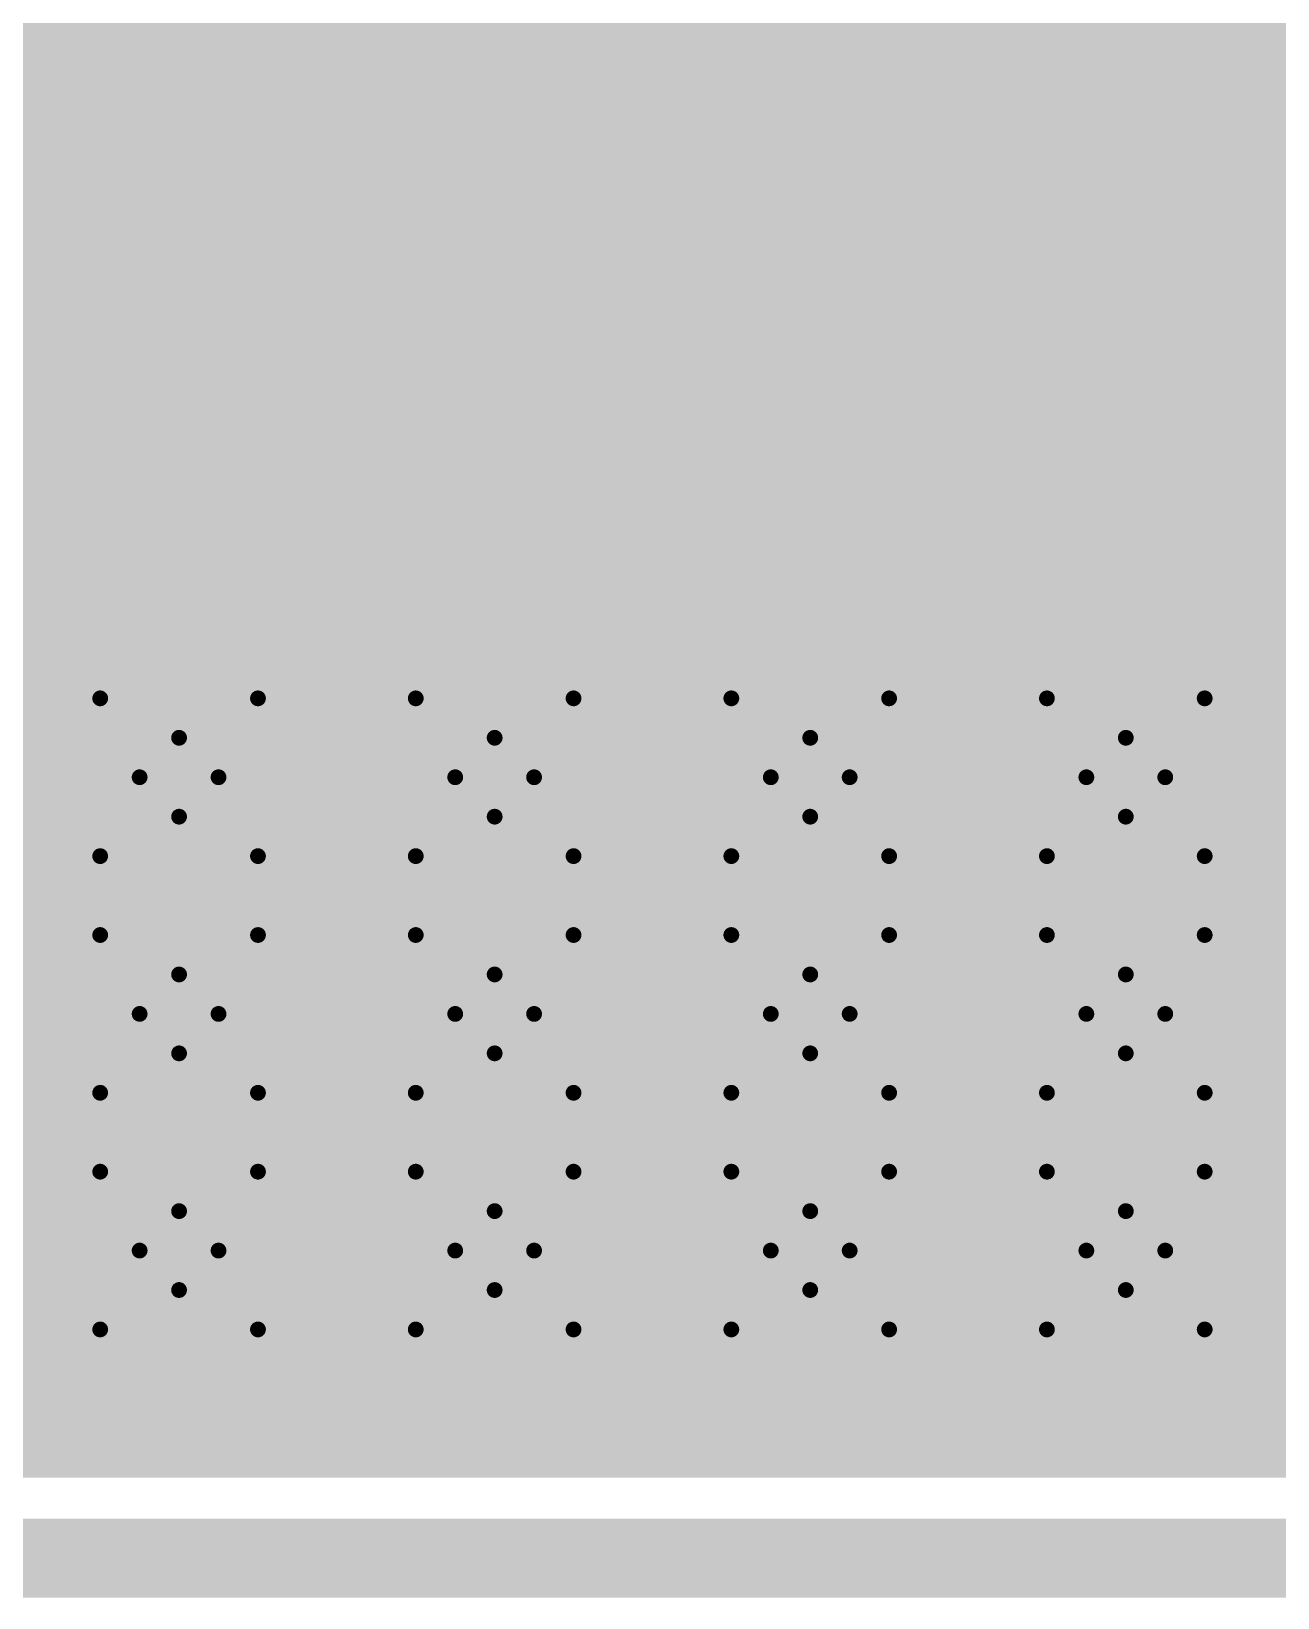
# Model space of a CAD drawing. Header units: inches. Extents: x -11 to 1110, y -7 to 455.
# Drawn here: x 583.6 to 587.61, y -0.13 to 4.92 of the extents above; entities that cross this region are included whole.
import ezdxf

# ---------------------------------------------------------------- set-up
doc = ezdxf.new("R2010")
doc.units = ezdxf.units.IN
for name, color, linetype in [('Board_outline', 216, 'Continuous'), ('Bottom Layer', 5, 'Continuous'), ('Bottom Solder', 6, 'Continuous'), ('Drill Drawing', 1, 'Continuous'), ('Top Layer', 1, 'Continuous'), ('Top Solder', 216, 'Continuous'), ('Via Holes', 16, 'Continuous')]:
    doc.layers.add(name, color=color, linetype=linetype)

msp = doc.modelspace()

# ---------------------------------------------------------------- hatches: boundary and pattern name
at = {"layer": 'Bottom Layer'}
msp.add_hatch(color=5, dxfattribs=at).paths.add_polyline_path([(638.3242, 15.2654), (638.3242, 10.0838), (638.3242, 7.398), (636.2219, 7.398), (636.2219, 8.8331), (633.2504, 8.8331), (633.2504, 9.811), (633.2504, 10.0838), (590.4484, 10.0838), (590.4484, 0.259), (560.1716, 0.259), (560.1716, 5.842), (576.8086, 5.842), (576.8086, 10.4714), (575.6402, 10.4714), (575.6402, 12.0856), (574.0001, 12.0856), (573.731, 12.3547), (573.731, 12.7805), (573.7359, 12.7805), (573.7359, 13.621), (573.9564, 13.621), (573.9564, 12.7805), (574.536, 12.7805), (574.536, 13.621), (586.6384, 13.621), (586.6384, 15.2654)])
h = msp.add_hatch(color=5, dxfattribs=at)
edge = h.paths.add_edge_path()
edge.add_arc((584.073, 2.5146), 0.3, 0, 360)
h = msp.add_hatch(color=5, dxfattribs=at)
edge = h.paths.add_edge_path()
edge.add_arc((585.089, 2.5146), 0.3, 0, 360)
h = msp.add_hatch(color=5, dxfattribs=at)
edge = h.paths.add_edge_path()
edge.add_arc((586.105, 2.5146), 0.3, 0, 360)
h = msp.add_hatch(color=5, dxfattribs=at)
edge = h.paths.add_edge_path()
edge.add_arc((587.121, 2.5146), 0.3, 0, 360)
h = msp.add_hatch(color=5, dxfattribs=at)
edge = h.paths.add_edge_path()
edge.add_arc((584.073, 1.7526), 0.3, 0, 360)
h = msp.add_hatch(color=5, dxfattribs=at)
edge = h.paths.add_edge_path()
edge.add_arc((585.089, 1.7526), 0.3, 0, 360)
h = msp.add_hatch(color=5, dxfattribs=at)
edge = h.paths.add_edge_path()
edge.add_arc((586.105, 1.7526), 0.3, 0, 360)
h = msp.add_hatch(color=5, dxfattribs=at)
edge = h.paths.add_edge_path()
edge.add_arc((587.121, 1.7526), 0.3, 0, 360)
h = msp.add_hatch(color=5, dxfattribs=at)
edge = h.paths.add_edge_path()
edge.add_arc((584.073, 0.9906), 0.3, 0, 360)
h = msp.add_hatch(color=5, dxfattribs=at)
edge = h.paths.add_edge_path()
edge.add_arc((585.089, 0.9906), 0.3, 0, 360)
h = msp.add_hatch(color=5, dxfattribs=at)
edge = h.paths.add_edge_path()
edge.add_arc((586.105, 0.9906), 0.3, 0, 360)
h = msp.add_hatch(color=5, dxfattribs=at)
edge = h.paths.add_edge_path()
edge.add_arc((587.121, 0.9906), 0.3, 0, 360)
at = {"layer": 'Bottom Solder'}
h = msp.add_hatch(color=6, dxfattribs=at)
edge = h.paths.add_edge_path()
edge.add_arc((584.073, 2.5146), 0.4016, 0, 360)
h = msp.add_hatch(color=6, dxfattribs=at)
edge = h.paths.add_edge_path()
edge.add_arc((585.089, 2.5146), 0.4016, 0, 360)
h = msp.add_hatch(color=6, dxfattribs=at)
edge = h.paths.add_edge_path()
edge.add_arc((586.105, 2.5146), 0.4016, 0, 360)
h = msp.add_hatch(color=6, dxfattribs=at)
edge = h.paths.add_edge_path()
edge.add_arc((587.121, 2.5146), 0.4016, 0, 360)
h = msp.add_hatch(color=6, dxfattribs=at)
edge = h.paths.add_edge_path()
edge.add_arc((584.073, 1.7526), 0.4016, 0, 360)
h = msp.add_hatch(color=6, dxfattribs=at)
edge = h.paths.add_edge_path()
edge.add_arc((585.089, 1.7526), 0.4016, 0, 360)
h = msp.add_hatch(color=6, dxfattribs=at)
edge = h.paths.add_edge_path()
edge.add_arc((586.105, 1.7526), 0.4016, 0, 360)
h = msp.add_hatch(color=6, dxfattribs=at)
edge = h.paths.add_edge_path()
edge.add_arc((587.121, 1.7526), 0.4016, 0, 360)
h = msp.add_hatch(color=6, dxfattribs=at)
edge = h.paths.add_edge_path()
edge.add_arc((584.073, 0.9906), 0.4016, 0, 360)
h = msp.add_hatch(color=6, dxfattribs=at)
edge = h.paths.add_edge_path()
edge.add_arc((585.089, 0.9906), 0.4016, 0, 360)
h = msp.add_hatch(color=6, dxfattribs=at)
edge = h.paths.add_edge_path()
edge.add_arc((586.105, 0.9906), 0.4016, 0, 360)
h = msp.add_hatch(color=6, dxfattribs=at)
edge = h.paths.add_edge_path()
edge.add_arc((587.121, 0.9906), 0.4016, 0, 360)
at = {"layer": 'Top Layer'}
msp.add_hatch(color=1, dxfattribs=at).paths.add_polyline_path([(597.792, 8.8204), (597.792, 0.259), (575.6402, 0.259), (575.6402, 10.4714), (575.6402, 12.0856), (575.6402, 13.621), (597.792, 13.621)])
h = msp.add_hatch(color=1, dxfattribs=at)
edge = h.paths.add_edge_path()
edge.add_arc((584.073, 2.5146), 0.3, 0, 360)
h = msp.add_hatch(color=1, dxfattribs=at)
edge = h.paths.add_edge_path()
edge.add_arc((585.089, 2.5146), 0.3, 0, 360)
h = msp.add_hatch(color=1, dxfattribs=at)
edge = h.paths.add_edge_path()
edge.add_arc((586.105, 2.5146), 0.3, 0, 360)
h = msp.add_hatch(color=1, dxfattribs=at)
edge = h.paths.add_edge_path()
edge.add_arc((587.121, 2.5146), 0.3, 0, 360)
h = msp.add_hatch(color=1, dxfattribs=at)
edge = h.paths.add_edge_path()
edge.add_arc((584.073, 1.7526), 0.3, 0, 360)
h = msp.add_hatch(color=1, dxfattribs=at)
edge = h.paths.add_edge_path()
edge.add_arc((585.089, 1.7526), 0.3, 0, 360)
h = msp.add_hatch(color=1, dxfattribs=at)
edge = h.paths.add_edge_path()
edge.add_arc((586.105, 1.7526), 0.3, 0, 360)
h = msp.add_hatch(color=1, dxfattribs=at)
edge = h.paths.add_edge_path()
edge.add_arc((587.121, 1.7526), 0.3, 0, 360)
h = msp.add_hatch(color=1, dxfattribs=at)
edge = h.paths.add_edge_path()
edge.add_arc((584.073, 0.9906), 0.3, 0, 360)
h = msp.add_hatch(color=1, dxfattribs=at)
edge = h.paths.add_edge_path()
edge.add_arc((585.089, 0.9906), 0.3, 0, 360)
h = msp.add_hatch(color=1, dxfattribs=at)
edge = h.paths.add_edge_path()
edge.add_arc((586.105, 0.9906), 0.3, 0, 360)
h = msp.add_hatch(color=1, dxfattribs=at)
edge = h.paths.add_edge_path()
edge.add_arc((587.121, 0.9906), 0.3, 0, 360)
at = {"layer": 'Top Solder'}
h = msp.add_hatch(color=216, dxfattribs=at)
edge = h.paths.add_edge_path()
edge.add_arc((584.073, 2.5146), 0.4016, 0, 360)
h = msp.add_hatch(color=216, dxfattribs=at)
edge = h.paths.add_edge_path()
edge.add_arc((585.089, 2.5146), 0.4016, 0, 360)
h = msp.add_hatch(color=216, dxfattribs=at)
edge = h.paths.add_edge_path()
edge.add_arc((586.105, 2.5146), 0.4016, 0, 360)
h = msp.add_hatch(color=216, dxfattribs=at)
edge = h.paths.add_edge_path()
edge.add_arc((587.121, 2.5146), 0.4016, 0, 360)
h = msp.add_hatch(color=216, dxfattribs=at)
edge = h.paths.add_edge_path()
edge.add_arc((584.073, 1.7526), 0.4016, 0, 360)
h = msp.add_hatch(color=216, dxfattribs=at)
edge = h.paths.add_edge_path()
edge.add_arc((585.089, 1.7526), 0.4016, 0, 360)
h = msp.add_hatch(color=216, dxfattribs=at)
edge = h.paths.add_edge_path()
edge.add_arc((586.105, 1.7526), 0.4016, 0, 360)
h = msp.add_hatch(color=216, dxfattribs=at)
edge = h.paths.add_edge_path()
edge.add_arc((587.121, 1.7526), 0.4016, 0, 360)
h = msp.add_hatch(color=216, dxfattribs=at)
edge = h.paths.add_edge_path()
edge.add_arc((584.073, 0.9906), 0.4016, 0, 360)
h = msp.add_hatch(color=216, dxfattribs=at)
edge = h.paths.add_edge_path()
edge.add_arc((585.089, 0.9906), 0.4016, 0, 360)
h = msp.add_hatch(color=216, dxfattribs=at)
edge = h.paths.add_edge_path()
edge.add_arc((586.105, 0.9906), 0.4016, 0, 360)
h = msp.add_hatch(color=216, dxfattribs=at)
edge = h.paths.add_edge_path()
edge.add_arc((587.121, 0.9906), 0.4016, 0, 360)
at = {"layer": 'Via Holes'}
h = msp.add_hatch(color=7, dxfattribs=at)
edge = h.paths.add_edge_path()
edge.add_arc((584.073, 2.5146), 0.15, 0, 360)
h = msp.add_hatch(color=7, dxfattribs=at)
edge = h.paths.add_edge_path()
edge.add_arc((585.089, 2.5146), 0.15, 0, 360)
h = msp.add_hatch(color=7, dxfattribs=at)
edge = h.paths.add_edge_path()
edge.add_arc((586.105, 2.5146), 0.15, 0, 360)
h = msp.add_hatch(color=7, dxfattribs=at)
edge = h.paths.add_edge_path()
edge.add_arc((587.121, 2.5146), 0.15, 0, 360)
h = msp.add_hatch(color=7, dxfattribs=at)
edge = h.paths.add_edge_path()
edge.add_arc((584.073, 1.7526), 0.15, 0, 360)
h = msp.add_hatch(color=7, dxfattribs=at)
edge = h.paths.add_edge_path()
edge.add_arc((585.089, 1.7526), 0.15, 0, 360)
h = msp.add_hatch(color=7, dxfattribs=at)
edge = h.paths.add_edge_path()
edge.add_arc((586.105, 1.7526), 0.15, 0, 360)
h = msp.add_hatch(color=7, dxfattribs=at)
edge = h.paths.add_edge_path()
edge.add_arc((587.121, 1.7526), 0.15, 0, 360)
h = msp.add_hatch(color=7, dxfattribs=at)
edge = h.paths.add_edge_path()
edge.add_arc((584.073, 0.9906), 0.15, 0, 360)
h = msp.add_hatch(color=7, dxfattribs=at)
edge = h.paths.add_edge_path()
edge.add_arc((585.089, 0.9906), 0.15, 0, 360)
h = msp.add_hatch(color=7, dxfattribs=at)
edge = h.paths.add_edge_path()
edge.add_arc((586.105, 0.9906), 0.15, 0, 360)
h = msp.add_hatch(color=7, dxfattribs=at)
edge = h.paths.add_edge_path()
edge.add_arc((587.121, 0.9906), 0.15, 0, 360)

# ---------------------------------------------------------------- linework, layer by layer
at = {"layer": 'Board_outline'}
msp.add_lwpolyline([(0, 0, 0.254, 0.254, 0), (704, 0, 0.254, 0.254, 0)], format="xyseb", dxfattribs=at)
at = {"layer": 'Drill Drawing'}
for points in [[(583.819, 2.7686, 0.0508, 0.0508, 0), (584.073, 2.6416, 0.0508, 0.0508, 0)], [(583.819, 2.7686, 0.0508, 0.0508, 0), (583.946, 2.5146, 0.0508, 0.0508, 0)], [(584.073, 2.6416, 0.0508, 0.0508, 0), (584.327, 2.7686, 0.0508, 0.0508, 0)], [(584.2, 2.5146, 0.0508, 0.0508, 0), (584.327, 2.7686, 0.0508, 0.0508, 0)], [(584.835, 2.7686, 0.0508, 0.0508, 0), (585.089, 2.6416, 0.0508, 0.0508, 0)], [(584.835, 2.7686, 0.0508, 0.0508, 0), (584.962, 2.5146, 0.0508, 0.0508, 0)], [(585.089, 2.6416, 0.0508, 0.0508, 0), (585.343, 2.7686, 0.0508, 0.0508, 0)], [(585.216, 2.5146, 0.0508, 0.0508, 0), (585.343, 2.7686, 0.0508, 0.0508, 0)], [(585.851, 2.7686, 0.0508, 0.0508, 0), (586.105, 2.6416, 0.0508, 0.0508, 0)], [(585.851, 2.7686, 0.0508, 0.0508, 0), (585.978, 2.5146, 0.0508, 0.0508, 0)], [(586.105, 2.6416, 0.0508, 0.0508, 0), (586.359, 2.7686, 0.0508, 0.0508, 0)], [(586.232, 2.5146, 0.0508, 0.0508, 0), (586.359, 2.7686, 0.0508, 0.0508, 0)], [(586.867, 2.7686, 0.0508, 0.0508, 0), (587.121, 2.6416, 0.0508, 0.0508, 0)], [(586.867, 2.7686, 0.0508, 0.0508, 0), (586.994, 2.5146, 0.0508, 0.0508, 0)], [(587.121, 2.6416, 0.0508, 0.0508, 0), (587.375, 2.7686, 0.0508, 0.0508, 0)], [(587.248, 2.5146, 0.0508, 0.0508, 0), (587.375, 2.7686, 0.0508, 0.0508, 0)], [(583.819, 2.2606, 0.0508, 0.0508, 0), (583.946, 2.5146, 0.0508, 0.0508, 0)], [(584.2, 2.5146, 0.0508, 0.0508, 0), (584.327, 2.2606, 0.0508, 0.0508, 0)], [(584.835, 2.2606, 0.0508, 0.0508, 0), (584.962, 2.5146, 0.0508, 0.0508, 0)], [(585.216, 2.5146, 0.0508, 0.0508, 0), (585.343, 2.2606, 0.0508, 0.0508, 0)], [(585.851, 2.2606, 0.0508, 0.0508, 0), (585.978, 2.5146, 0.0508, 0.0508, 0)], [(586.232, 2.5146, 0.0508, 0.0508, 0), (586.359, 2.2606, 0.0508, 0.0508, 0)], [(586.867, 2.2606, 0.0508, 0.0508, 0), (586.994, 2.5146, 0.0508, 0.0508, 0)], [(587.248, 2.5146, 0.0508, 0.0508, 0), (587.375, 2.2606, 0.0508, 0.0508, 0)], [(583.819, 2.2606, 0.0508, 0.0508, 0), (584.073, 2.3876, 0.0508, 0.0508, 0)], [(584.073, 2.3876, 0.0508, 0.0508, 0), (584.327, 2.2606, 0.0508, 0.0508, 0)], [(584.835, 2.2606, 0.0508, 0.0508, 0), (585.089, 2.3876, 0.0508, 0.0508, 0)], [(585.089, 2.3876, 0.0508, 0.0508, 0), (585.343, 2.2606, 0.0508, 0.0508, 0)], [(585.851, 2.2606, 0.0508, 0.0508, 0), (586.105, 2.3876, 0.0508, 0.0508, 0)], [(586.105, 2.3876, 0.0508, 0.0508, 0), (586.359, 2.2606, 0.0508, 0.0508, 0)], [(586.867, 2.2606, 0.0508, 0.0508, 0), (587.121, 2.3876, 0.0508, 0.0508, 0)], [(587.121, 2.3876, 0.0508, 0.0508, 0), (587.375, 2.2606, 0.0508, 0.0508, 0)], [(583.819, 2.0066, 0.0508, 0.0508, 0), (584.073, 1.8796, 0.0508, 0.0508, 0)], [(583.819, 2.0066, 0.0508, 0.0508, 0), (583.946, 1.7526, 0.0508, 0.0508, 0)], [(584.073, 1.8796, 0.0508, 0.0508, 0), (584.327, 2.0066, 0.0508, 0.0508, 0)], [(584.2, 1.7526, 0.0508, 0.0508, 0), (584.327, 2.0066, 0.0508, 0.0508, 0)], [(584.835, 2.0066, 0.0508, 0.0508, 0), (585.089, 1.8796, 0.0508, 0.0508, 0)], [(584.835, 2.0066, 0.0508, 0.0508, 0), (584.962, 1.7526, 0.0508, 0.0508, 0)], [(585.089, 1.8796, 0.0508, 0.0508, 0), (585.343, 2.0066, 0.0508, 0.0508, 0)], [(585.216, 1.7526, 0.0508, 0.0508, 0), (585.343, 2.0066, 0.0508, 0.0508, 0)], [(585.851, 2.0066, 0.0508, 0.0508, 0), (586.105, 1.8796, 0.0508, 0.0508, 0)], [(585.851, 2.0066, 0.0508, 0.0508, 0), (585.978, 1.7526, 0.0508, 0.0508, 0)], [(586.105, 1.8796, 0.0508, 0.0508, 0), (586.359, 2.0066, 0.0508, 0.0508, 0)], [(586.232, 1.7526, 0.0508, 0.0508, 0), (586.359, 2.0066, 0.0508, 0.0508, 0)], [(586.867, 2.0066, 0.0508, 0.0508, 0), (587.121, 1.8796, 0.0508, 0.0508, 0)], [(586.867, 2.0066, 0.0508, 0.0508, 0), (586.994, 1.7526, 0.0508, 0.0508, 0)], [(587.121, 1.8796, 0.0508, 0.0508, 0), (587.375, 2.0066, 0.0508, 0.0508, 0)], [(587.248, 1.7526, 0.0508, 0.0508, 0), (587.375, 2.0066, 0.0508, 0.0508, 0)], [(583.819, 1.4986, 0.0508, 0.0508, 0), (583.946, 1.7526, 0.0508, 0.0508, 0)], [(584.2, 1.7526, 0.0508, 0.0508, 0), (584.327, 1.4986, 0.0508, 0.0508, 0)], [(584.835, 1.4986, 0.0508, 0.0508, 0), (584.962, 1.7526, 0.0508, 0.0508, 0)], [(585.216, 1.7526, 0.0508, 0.0508, 0), (585.343, 1.4986, 0.0508, 0.0508, 0)], [(585.851, 1.4986, 0.0508, 0.0508, 0), (585.978, 1.7526, 0.0508, 0.0508, 0)], [(586.232, 1.7526, 0.0508, 0.0508, 0), (586.359, 1.4986, 0.0508, 0.0508, 0)], [(586.867, 1.4986, 0.0508, 0.0508, 0), (586.994, 1.7526, 0.0508, 0.0508, 0)], [(587.248, 1.7526, 0.0508, 0.0508, 0), (587.375, 1.4986, 0.0508, 0.0508, 0)], [(583.819, 1.4986, 0.0508, 0.0508, 0), (584.073, 1.6256, 0.0508, 0.0508, 0)], [(584.073, 1.6256, 0.0508, 0.0508, 0), (584.327, 1.4986, 0.0508, 0.0508, 0)], [(584.835, 1.4986, 0.0508, 0.0508, 0), (585.089, 1.6256, 0.0508, 0.0508, 0)], [(585.089, 1.6256, 0.0508, 0.0508, 0), (585.343, 1.4986, 0.0508, 0.0508, 0)], [(585.851, 1.4986, 0.0508, 0.0508, 0), (586.105, 1.6256, 0.0508, 0.0508, 0)], [(586.105, 1.6256, 0.0508, 0.0508, 0), (586.359, 1.4986, 0.0508, 0.0508, 0)], [(586.867, 1.4986, 0.0508, 0.0508, 0), (587.121, 1.6256, 0.0508, 0.0508, 0)], [(587.121, 1.6256, 0.0508, 0.0508, 0), (587.375, 1.4986, 0.0508, 0.0508, 0)], [(583.819, 1.2446, 0.0508, 0.0508, 0), (584.073, 1.1176, 0.0508, 0.0508, 0)], [(583.819, 1.2446, 0.0508, 0.0508, 0), (583.946, 0.9906, 0.0508, 0.0508, 0)], [(584.073, 1.1176, 0.0508, 0.0508, 0), (584.327, 1.2446, 0.0508, 0.0508, 0)], [(584.2, 0.9906, 0.0508, 0.0508, 0), (584.327, 1.2446, 0.0508, 0.0508, 0)], [(584.835, 1.2446, 0.0508, 0.0508, 0), (585.089, 1.1176, 0.0508, 0.0508, 0)], [(584.835, 1.2446, 0.0508, 0.0508, 0), (584.962, 0.9906, 0.0508, 0.0508, 0)], [(585.089, 1.1176, 0.0508, 0.0508, 0), (585.343, 1.2446, 0.0508, 0.0508, 0)], [(585.216, 0.9906, 0.0508, 0.0508, 0), (585.343, 1.2446, 0.0508, 0.0508, 0)], [(585.851, 1.2446, 0.0508, 0.0508, 0), (586.105, 1.1176, 0.0508, 0.0508, 0)], [(585.851, 1.2446, 0.0508, 0.0508, 0), (585.978, 0.9906, 0.0508, 0.0508, 0)], [(586.105, 1.1176, 0.0508, 0.0508, 0), (586.359, 1.2446, 0.0508, 0.0508, 0)], [(586.232, 0.9906, 0.0508, 0.0508, 0), (586.359, 1.2446, 0.0508, 0.0508, 0)], [(586.867, 1.2446, 0.0508, 0.0508, 0), (587.121, 1.1176, 0.0508, 0.0508, 0)], [(586.867, 1.2446, 0.0508, 0.0508, 0), (586.994, 0.9906, 0.0508, 0.0508, 0)], [(587.121, 1.1176, 0.0508, 0.0508, 0), (587.375, 1.2446, 0.0508, 0.0508, 0)], [(587.248, 0.9906, 0.0508, 0.0508, 0), (587.375, 1.2446, 0.0508, 0.0508, 0)], [(583.819, 0.7366, 0.0508, 0.0508, 0), (583.946, 0.9906, 0.0508, 0.0508, 0)], [(584.2, 0.9906, 0.0508, 0.0508, 0), (584.327, 0.7366, 0.0508, 0.0508, 0)], [(584.835, 0.7366, 0.0508, 0.0508, 0), (584.962, 0.9906, 0.0508, 0.0508, 0)], [(585.216, 0.9906, 0.0508, 0.0508, 0), (585.343, 0.7366, 0.0508, 0.0508, 0)], [(585.851, 0.7366, 0.0508, 0.0508, 0), (585.978, 0.9906, 0.0508, 0.0508, 0)], [(586.232, 0.9906, 0.0508, 0.0508, 0), (586.359, 0.7366, 0.0508, 0.0508, 0)], [(586.867, 0.7366, 0.0508, 0.0508, 0), (586.994, 0.9906, 0.0508, 0.0508, 0)], [(587.248, 0.9906, 0.0508, 0.0508, 0), (587.375, 0.7366, 0.0508, 0.0508, 0)], [(583.819, 0.7366, 0.0508, 0.0508, 0), (584.073, 0.8636, 0.0508, 0.0508, 0)], [(584.073, 0.8636, 0.0508, 0.0508, 0), (584.327, 0.7366, 0.0508, 0.0508, 0)], [(584.835, 0.7366, 0.0508, 0.0508, 0), (585.089, 0.8636, 0.0508, 0.0508, 0)], [(585.089, 0.8636, 0.0508, 0.0508, 0), (585.343, 0.7366, 0.0508, 0.0508, 0)], [(585.851, 0.7366, 0.0508, 0.0508, 0), (586.105, 0.8636, 0.0508, 0.0508, 0)], [(586.105, 0.8636, 0.0508, 0.0508, 0), (586.359, 0.7366, 0.0508, 0.0508, 0)], [(586.867, 0.7366, 0.0508, 0.0508, 0), (587.121, 0.8636, 0.0508, 0.0508, 0)], [(587.121, 0.8636, 0.0508, 0.0508, 0), (587.375, 0.7366, 0.0508, 0.0508, 0)]]:
    msp.add_lwpolyline(points, format="xyseb", dxfattribs=at)
for points in [[(583.8063, 2.7686, 0.0254, 0.0254, 1), (583.8317, 2.7686, 0.0254, 0.0254, 1)], [(583.8063, 2.7686, 0.0254, 0.0254, 1), (583.8317, 2.7686, 0.0254, 0.0254, 1)], [(584.3143, 2.7686, 0.0254, 0.0254, 1), (584.3397, 2.7686, 0.0254, 0.0254, 1)], [(584.3143, 2.7686, 0.0254, 0.0254, 1), (584.3397, 2.7686, 0.0254, 0.0254, 1)], [(584.8223, 2.7686, 0.0254, 0.0254, 1), (584.8477, 2.7686, 0.0254, 0.0254, 1)], [(584.8223, 2.7686, 0.0254, 0.0254, 1), (584.8477, 2.7686, 0.0254, 0.0254, 1)], [(585.3303, 2.7686, 0.0254, 0.0254, 1), (585.3557, 2.7686, 0.0254, 0.0254, 1)], [(585.3303, 2.7686, 0.0254, 0.0254, 1), (585.3557, 2.7686, 0.0254, 0.0254, 1)], [(585.8383, 2.7686, 0.0254, 0.0254, 1), (585.8637, 2.7686, 0.0254, 0.0254, 1)], [(585.8383, 2.7686, 0.0254, 0.0254, 1), (585.8637, 2.7686, 0.0254, 0.0254, 1)], [(586.3463, 2.7686, 0.0254, 0.0254, 1), (586.3717, 2.7686, 0.0254, 0.0254, 1)], [(586.3463, 2.7686, 0.0254, 0.0254, 1), (586.3717, 2.7686, 0.0254, 0.0254, 1)], [(586.8543, 2.7686, 0.0254, 0.0254, 1), (586.8797, 2.7686, 0.0254, 0.0254, 1)], [(586.8543, 2.7686, 0.0254, 0.0254, 1), (586.8797, 2.7686, 0.0254, 0.0254, 1)], [(587.3623, 2.7686, 0.0254, 0.0254, 1), (587.3877, 2.7686, 0.0254, 0.0254, 1)], [(587.3623, 2.7686, 0.0254, 0.0254, 1), (587.3877, 2.7686, 0.0254, 0.0254, 1)], [(584.0603, 2.6416, 0.0254, 0.0254, 1), (584.0857, 2.6416, 0.0254, 0.0254, 1)], [(584.0603, 2.6416, 0.0254, 0.0254, 1), (584.0857, 2.6416, 0.0254, 0.0254, 1)], [(585.0763, 2.6416, 0.0254, 0.0254, 1), (585.1017, 2.6416, 0.0254, 0.0254, 1)], [(585.0763, 2.6416, 0.0254, 0.0254, 1), (585.1017, 2.6416, 0.0254, 0.0254, 1)], [(586.0923, 2.6416, 0.0254, 0.0254, 1), (586.1177, 2.6416, 0.0254, 0.0254, 1)], [(586.0923, 2.6416, 0.0254, 0.0254, 1), (586.1177, 2.6416, 0.0254, 0.0254, 1)], [(587.1083, 2.6416, 0.0254, 0.0254, 1), (587.1337, 2.6416, 0.0254, 0.0254, 1)], [(587.1083, 2.6416, 0.0254, 0.0254, 1), (587.1337, 2.6416, 0.0254, 0.0254, 1)], [(583.9333, 2.5146, 0.0254, 0.0254, 1), (583.9587, 2.5146, 0.0254, 0.0254, 1)], [(583.9333, 2.5146, 0.0254, 0.0254, 1), (583.9587, 2.5146, 0.0254, 0.0254, 1)], [(584.1873, 2.5146, 0.0254, 0.0254, 1), (584.2127, 2.5146, 0.0254, 0.0254, 1)], [(584.1873, 2.5146, 0.0254, 0.0254, 1), (584.2127, 2.5146, 0.0254, 0.0254, 1)], [(584.9493, 2.5146, 0.0254, 0.0254, 1), (584.9747, 2.5146, 0.0254, 0.0254, 1)], [(584.9493, 2.5146, 0.0254, 0.0254, 1), (584.9747, 2.5146, 0.0254, 0.0254, 1)], [(585.2033, 2.5146, 0.0254, 0.0254, 1), (585.2287, 2.5146, 0.0254, 0.0254, 1)], [(585.2033, 2.5146, 0.0254, 0.0254, 1), (585.2287, 2.5146, 0.0254, 0.0254, 1)], [(585.9653, 2.5146, 0.0254, 0.0254, 1), (585.9907, 2.5146, 0.0254, 0.0254, 1)], [(585.9653, 2.5146, 0.0254, 0.0254, 1), (585.9907, 2.5146, 0.0254, 0.0254, 1)], [(586.2193, 2.5146, 0.0254, 0.0254, 1), (586.2447, 2.5146, 0.0254, 0.0254, 1)], [(586.2193, 2.5146, 0.0254, 0.0254, 1), (586.2447, 2.5146, 0.0254, 0.0254, 1)], [(586.9813, 2.5146, 0.0254, 0.0254, 1), (587.0067, 2.5146, 0.0254, 0.0254, 1)], [(586.9813, 2.5146, 0.0254, 0.0254, 1), (587.0067, 2.5146, 0.0254, 0.0254, 1)], [(587.2353, 2.5146, 0.0254, 0.0254, 1), (587.2607, 2.5146, 0.0254, 0.0254, 1)], [(587.2353, 2.5146, 0.0254, 0.0254, 1), (587.2607, 2.5146, 0.0254, 0.0254, 1)], [(584.0603, 2.3876, 0.0254, 0.0254, 1), (584.0857, 2.3876, 0.0254, 0.0254, 1)], [(584.0603, 2.3876, 0.0254, 0.0254, 1), (584.0857, 2.3876, 0.0254, 0.0254, 1)], [(585.0763, 2.3876, 0.0254, 0.0254, 1), (585.1017, 2.3876, 0.0254, 0.0254, 1)], [(585.0763, 2.3876, 0.0254, 0.0254, 1), (585.1017, 2.3876, 0.0254, 0.0254, 1)], [(586.0923, 2.3876, 0.0254, 0.0254, 1), (586.1177, 2.3876, 0.0254, 0.0254, 1)], [(586.0923, 2.3876, 0.0254, 0.0254, 1), (586.1177, 2.3876, 0.0254, 0.0254, 1)], [(587.1083, 2.3876, 0.0254, 0.0254, 1), (587.1337, 2.3876, 0.0254, 0.0254, 1)], [(587.1083, 2.3876, 0.0254, 0.0254, 1), (587.1337, 2.3876, 0.0254, 0.0254, 1)], [(583.8063, 2.2606, 0.0254, 0.0254, 1), (583.8317, 2.2606, 0.0254, 0.0254, 1)], [(583.8063, 2.2606, 0.0254, 0.0254, 1), (583.8317, 2.2606, 0.0254, 0.0254, 1)], [(584.3143, 2.2606, 0.0254, 0.0254, 1), (584.3397, 2.2606, 0.0254, 0.0254, 1)], [(584.3143, 2.2606, 0.0254, 0.0254, 1), (584.3397, 2.2606, 0.0254, 0.0254, 1)], [(584.8223, 2.2606, 0.0254, 0.0254, 1), (584.8477, 2.2606, 0.0254, 0.0254, 1)], [(584.8223, 2.2606, 0.0254, 0.0254, 1), (584.8477, 2.2606, 0.0254, 0.0254, 1)], [(585.3303, 2.2606, 0.0254, 0.0254, 1), (585.3557, 2.2606, 0.0254, 0.0254, 1)], [(585.3303, 2.2606, 0.0254, 0.0254, 1), (585.3557, 2.2606, 0.0254, 0.0254, 1)], [(585.8383, 2.2606, 0.0254, 0.0254, 1), (585.8637, 2.2606, 0.0254, 0.0254, 1)], [(585.8383, 2.2606, 0.0254, 0.0254, 1), (585.8637, 2.2606, 0.0254, 0.0254, 1)], [(586.3463, 2.2606, 0.0254, 0.0254, 1), (586.3717, 2.2606, 0.0254, 0.0254, 1)], [(586.3463, 2.2606, 0.0254, 0.0254, 1), (586.3717, 2.2606, 0.0254, 0.0254, 1)], [(586.8543, 2.2606, 0.0254, 0.0254, 1), (586.8797, 2.2606, 0.0254, 0.0254, 1)], [(586.8543, 2.2606, 0.0254, 0.0254, 1), (586.8797, 2.2606, 0.0254, 0.0254, 1)], [(587.3623, 2.2606, 0.0254, 0.0254, 1), (587.3877, 2.2606, 0.0254, 0.0254, 1)], [(587.3623, 2.2606, 0.0254, 0.0254, 1), (587.3877, 2.2606, 0.0254, 0.0254, 1)], [(583.8063, 2.0066, 0.0254, 0.0254, 1), (583.8317, 2.0066, 0.0254, 0.0254, 1)], [(583.8063, 2.0066, 0.0254, 0.0254, 1), (583.8317, 2.0066, 0.0254, 0.0254, 1)], [(584.3143, 2.0066, 0.0254, 0.0254, 1), (584.3397, 2.0066, 0.0254, 0.0254, 1)], [(584.3143, 2.0066, 0.0254, 0.0254, 1), (584.3397, 2.0066, 0.0254, 0.0254, 1)], [(584.8223, 2.0066, 0.0254, 0.0254, 1), (584.8477, 2.0066, 0.0254, 0.0254, 1)], [(584.8223, 2.0066, 0.0254, 0.0254, 1), (584.8477, 2.0066, 0.0254, 0.0254, 1)], [(585.3303, 2.0066, 0.0254, 0.0254, 1), (585.3557, 2.0066, 0.0254, 0.0254, 1)], [(585.3303, 2.0066, 0.0254, 0.0254, 1), (585.3557, 2.0066, 0.0254, 0.0254, 1)], [(585.8383, 2.0066, 0.0254, 0.0254, 1), (585.8637, 2.0066, 0.0254, 0.0254, 1)], [(585.8383, 2.0066, 0.0254, 0.0254, 1), (585.8637, 2.0066, 0.0254, 0.0254, 1)], [(586.3463, 2.0066, 0.0254, 0.0254, 1), (586.3717, 2.0066, 0.0254, 0.0254, 1)], [(586.3463, 2.0066, 0.0254, 0.0254, 1), (586.3717, 2.0066, 0.0254, 0.0254, 1)], [(586.8543, 2.0066, 0.0254, 0.0254, 1), (586.8797, 2.0066, 0.0254, 0.0254, 1)], [(586.8543, 2.0066, 0.0254, 0.0254, 1), (586.8797, 2.0066, 0.0254, 0.0254, 1)], [(587.3623, 2.0066, 0.0254, 0.0254, 1), (587.3877, 2.0066, 0.0254, 0.0254, 1)], [(587.3623, 2.0066, 0.0254, 0.0254, 1), (587.3877, 2.0066, 0.0254, 0.0254, 1)], [(584.0603, 1.8796, 0.0254, 0.0254, 1), (584.0857, 1.8796, 0.0254, 0.0254, 1)], [(584.0603, 1.8796, 0.0254, 0.0254, 1), (584.0857, 1.8796, 0.0254, 0.0254, 1)], [(585.0763, 1.8796, 0.0254, 0.0254, 1), (585.1017, 1.8796, 0.0254, 0.0254, 1)], [(585.0763, 1.8796, 0.0254, 0.0254, 1), (585.1017, 1.8796, 0.0254, 0.0254, 1)], [(586.0923, 1.8796, 0.0254, 0.0254, 1), (586.1177, 1.8796, 0.0254, 0.0254, 1)], [(586.0923, 1.8796, 0.0254, 0.0254, 1), (586.1177, 1.8796, 0.0254, 0.0254, 1)], [(587.1083, 1.8796, 0.0254, 0.0254, 1), (587.1337, 1.8796, 0.0254, 0.0254, 1)], [(587.1083, 1.8796, 0.0254, 0.0254, 1), (587.1337, 1.8796, 0.0254, 0.0254, 1)], [(583.9333, 1.7526, 0.0254, 0.0254, 1), (583.9587, 1.7526, 0.0254, 0.0254, 1)], [(583.9333, 1.7526, 0.0254, 0.0254, 1), (583.9587, 1.7526, 0.0254, 0.0254, 1)], [(584.1873, 1.7526, 0.0254, 0.0254, 1), (584.2127, 1.7526, 0.0254, 0.0254, 1)], [(584.1873, 1.7526, 0.0254, 0.0254, 1), (584.2127, 1.7526, 0.0254, 0.0254, 1)], [(584.9493, 1.7526, 0.0254, 0.0254, 1), (584.9747, 1.7526, 0.0254, 0.0254, 1)], [(584.9493, 1.7526, 0.0254, 0.0254, 1), (584.9747, 1.7526, 0.0254, 0.0254, 1)], [(585.2033, 1.7526, 0.0254, 0.0254, 1), (585.2287, 1.7526, 0.0254, 0.0254, 1)], [(585.2033, 1.7526, 0.0254, 0.0254, 1), (585.2287, 1.7526, 0.0254, 0.0254, 1)], [(585.9653, 1.7526, 0.0254, 0.0254, 1), (585.9907, 1.7526, 0.0254, 0.0254, 1)], [(585.9653, 1.7526, 0.0254, 0.0254, 1), (585.9907, 1.7526, 0.0254, 0.0254, 1)], [(586.2193, 1.7526, 0.0254, 0.0254, 1), (586.2447, 1.7526, 0.0254, 0.0254, 1)], [(586.2193, 1.7526, 0.0254, 0.0254, 1), (586.2447, 1.7526, 0.0254, 0.0254, 1)], [(586.9813, 1.7526, 0.0254, 0.0254, 1), (587.0067, 1.7526, 0.0254, 0.0254, 1)], [(586.9813, 1.7526, 0.0254, 0.0254, 1), (587.0067, 1.7526, 0.0254, 0.0254, 1)], [(587.2353, 1.7526, 0.0254, 0.0254, 1), (587.2607, 1.7526, 0.0254, 0.0254, 1)], [(587.2353, 1.7526, 0.0254, 0.0254, 1), (587.2607, 1.7526, 0.0254, 0.0254, 1)], [(584.0603, 1.6256, 0.0254, 0.0254, 1), (584.0857, 1.6256, 0.0254, 0.0254, 1)], [(584.0603, 1.6256, 0.0254, 0.0254, 1), (584.0857, 1.6256, 0.0254, 0.0254, 1)], [(585.0763, 1.6256, 0.0254, 0.0254, 1), (585.1017, 1.6256, 0.0254, 0.0254, 1)], [(585.0763, 1.6256, 0.0254, 0.0254, 1), (585.1017, 1.6256, 0.0254, 0.0254, 1)], [(586.0923, 1.6256, 0.0254, 0.0254, 1), (586.1177, 1.6256, 0.0254, 0.0254, 1)], [(586.0923, 1.6256, 0.0254, 0.0254, 1), (586.1177, 1.6256, 0.0254, 0.0254, 1)], [(587.1083, 1.6256, 0.0254, 0.0254, 1), (587.1337, 1.6256, 0.0254, 0.0254, 1)], [(587.1083, 1.6256, 0.0254, 0.0254, 1), (587.1337, 1.6256, 0.0254, 0.0254, 1)], [(583.8063, 1.4986, 0.0254, 0.0254, 1), (583.8317, 1.4986, 0.0254, 0.0254, 1)], [(583.8063, 1.4986, 0.0254, 0.0254, 1), (583.8317, 1.4986, 0.0254, 0.0254, 1)], [(584.3143, 1.4986, 0.0254, 0.0254, 1), (584.3397, 1.4986, 0.0254, 0.0254, 1)], [(584.3143, 1.4986, 0.0254, 0.0254, 1), (584.3397, 1.4986, 0.0254, 0.0254, 1)], [(584.8223, 1.4986, 0.0254, 0.0254, 1), (584.8477, 1.4986, 0.0254, 0.0254, 1)], [(584.8223, 1.4986, 0.0254, 0.0254, 1), (584.8477, 1.4986, 0.0254, 0.0254, 1)], [(585.3303, 1.4986, 0.0254, 0.0254, 1), (585.3557, 1.4986, 0.0254, 0.0254, 1)], [(585.3303, 1.4986, 0.0254, 0.0254, 1), (585.3557, 1.4986, 0.0254, 0.0254, 1)], [(585.8383, 1.4986, 0.0254, 0.0254, 1), (585.8637, 1.4986, 0.0254, 0.0254, 1)], [(585.8383, 1.4986, 0.0254, 0.0254, 1), (585.8637, 1.4986, 0.0254, 0.0254, 1)], [(586.3463, 1.4986, 0.0254, 0.0254, 1), (586.3717, 1.4986, 0.0254, 0.0254, 1)], [(586.3463, 1.4986, 0.0254, 0.0254, 1), (586.3717, 1.4986, 0.0254, 0.0254, 1)], [(586.8543, 1.4986, 0.0254, 0.0254, 1), (586.8797, 1.4986, 0.0254, 0.0254, 1)], [(586.8543, 1.4986, 0.0254, 0.0254, 1), (586.8797, 1.4986, 0.0254, 0.0254, 1)], [(587.3623, 1.4986, 0.0254, 0.0254, 1), (587.3877, 1.4986, 0.0254, 0.0254, 1)], [(587.3623, 1.4986, 0.0254, 0.0254, 1), (587.3877, 1.4986, 0.0254, 0.0254, 1)], [(583.8063, 1.2446, 0.0254, 0.0254, 1), (583.8317, 1.2446, 0.0254, 0.0254, 1)], [(583.8063, 1.2446, 0.0254, 0.0254, 1), (583.8317, 1.2446, 0.0254, 0.0254, 1)], [(584.3143, 1.2446, 0.0254, 0.0254, 1), (584.3397, 1.2446, 0.0254, 0.0254, 1)], [(584.3143, 1.2446, 0.0254, 0.0254, 1), (584.3397, 1.2446, 0.0254, 0.0254, 1)], [(584.8223, 1.2446, 0.0254, 0.0254, 1), (584.8477, 1.2446, 0.0254, 0.0254, 1)], [(584.8223, 1.2446, 0.0254, 0.0254, 1), (584.8477, 1.2446, 0.0254, 0.0254, 1)], [(585.3303, 1.2446, 0.0254, 0.0254, 1), (585.3557, 1.2446, 0.0254, 0.0254, 1)], [(585.3303, 1.2446, 0.0254, 0.0254, 1), (585.3557, 1.2446, 0.0254, 0.0254, 1)], [(585.8383, 1.2446, 0.0254, 0.0254, 1), (585.8637, 1.2446, 0.0254, 0.0254, 1)], [(585.8383, 1.2446, 0.0254, 0.0254, 1), (585.8637, 1.2446, 0.0254, 0.0254, 1)], [(586.3463, 1.2446, 0.0254, 0.0254, 1), (586.3717, 1.2446, 0.0254, 0.0254, 1)], [(586.3463, 1.2446, 0.0254, 0.0254, 1), (586.3717, 1.2446, 0.0254, 0.0254, 1)], [(586.8543, 1.2446, 0.0254, 0.0254, 1), (586.8797, 1.2446, 0.0254, 0.0254, 1)], [(586.8543, 1.2446, 0.0254, 0.0254, 1), (586.8797, 1.2446, 0.0254, 0.0254, 1)], [(587.3623, 1.2446, 0.0254, 0.0254, 1), (587.3877, 1.2446, 0.0254, 0.0254, 1)], [(587.3623, 1.2446, 0.0254, 0.0254, 1), (587.3877, 1.2446, 0.0254, 0.0254, 1)], [(584.0603, 1.1176, 0.0254, 0.0254, 1), (584.0857, 1.1176, 0.0254, 0.0254, 1)], [(584.0603, 1.1176, 0.0254, 0.0254, 1), (584.0857, 1.1176, 0.0254, 0.0254, 1)], [(585.0763, 1.1176, 0.0254, 0.0254, 1), (585.1017, 1.1176, 0.0254, 0.0254, 1)], [(585.0763, 1.1176, 0.0254, 0.0254, 1), (585.1017, 1.1176, 0.0254, 0.0254, 1)], [(586.0923, 1.1176, 0.0254, 0.0254, 1), (586.1177, 1.1176, 0.0254, 0.0254, 1)], [(586.0923, 1.1176, 0.0254, 0.0254, 1), (586.1177, 1.1176, 0.0254, 0.0254, 1)], [(587.1083, 1.1176, 0.0254, 0.0254, 1), (587.1337, 1.1176, 0.0254, 0.0254, 1)], [(587.1083, 1.1176, 0.0254, 0.0254, 1), (587.1337, 1.1176, 0.0254, 0.0254, 1)], [(583.9333, 0.9906, 0.0254, 0.0254, 1), (583.9587, 0.9906, 0.0254, 0.0254, 1)], [(583.9333, 0.9906, 0.0254, 0.0254, 1), (583.9587, 0.9906, 0.0254, 0.0254, 1)], [(584.1873, 0.9906, 0.0254, 0.0254, 1), (584.2127, 0.9906, 0.0254, 0.0254, 1)], [(584.1873, 0.9906, 0.0254, 0.0254, 1), (584.2127, 0.9906, 0.0254, 0.0254, 1)], [(584.9493, 0.9906, 0.0254, 0.0254, 1), (584.9747, 0.9906, 0.0254, 0.0254, 1)], [(584.9493, 0.9906, 0.0254, 0.0254, 1), (584.9747, 0.9906, 0.0254, 0.0254, 1)], [(585.2033, 0.9906, 0.0254, 0.0254, 1), (585.2287, 0.9906, 0.0254, 0.0254, 1)], [(585.2033, 0.9906, 0.0254, 0.0254, 1), (585.2287, 0.9906, 0.0254, 0.0254, 1)], [(585.9653, 0.9906, 0.0254, 0.0254, 1), (585.9907, 0.9906, 0.0254, 0.0254, 1)], [(585.9653, 0.9906, 0.0254, 0.0254, 1), (585.9907, 0.9906, 0.0254, 0.0254, 1)], [(586.2193, 0.9906, 0.0254, 0.0254, 1), (586.2447, 0.9906, 0.0254, 0.0254, 1)], [(586.2193, 0.9906, 0.0254, 0.0254, 1), (586.2447, 0.9906, 0.0254, 0.0254, 1)], [(586.9813, 0.9906, 0.0254, 0.0254, 1), (587.0067, 0.9906, 0.0254, 0.0254, 1)], [(586.9813, 0.9906, 0.0254, 0.0254, 1), (587.0067, 0.9906, 0.0254, 0.0254, 1)], [(587.2353, 0.9906, 0.0254, 0.0254, 1), (587.2607, 0.9906, 0.0254, 0.0254, 1)], [(587.2353, 0.9906, 0.0254, 0.0254, 1), (587.2607, 0.9906, 0.0254, 0.0254, 1)], [(584.0603, 0.8636, 0.0254, 0.0254, 1), (584.0857, 0.8636, 0.0254, 0.0254, 1)], [(584.0603, 0.8636, 0.0254, 0.0254, 1), (584.0857, 0.8636, 0.0254, 0.0254, 1)], [(585.0763, 0.8636, 0.0254, 0.0254, 1), (585.1017, 0.8636, 0.0254, 0.0254, 1)], [(585.0763, 0.8636, 0.0254, 0.0254, 1), (585.1017, 0.8636, 0.0254, 0.0254, 1)], [(586.0923, 0.8636, 0.0254, 0.0254, 1), (586.1177, 0.8636, 0.0254, 0.0254, 1)], [(586.0923, 0.8636, 0.0254, 0.0254, 1), (586.1177, 0.8636, 0.0254, 0.0254, 1)], [(587.1083, 0.8636, 0.0254, 0.0254, 1), (587.1337, 0.8636, 0.0254, 0.0254, 1)], [(587.1083, 0.8636, 0.0254, 0.0254, 1), (587.1337, 0.8636, 0.0254, 0.0254, 1)], [(583.8063, 0.7366, 0.0254, 0.0254, 1), (583.8317, 0.7366, 0.0254, 0.0254, 1)], [(583.8063, 0.7366, 0.0254, 0.0254, 1), (583.8317, 0.7366, 0.0254, 0.0254, 1)], [(584.3143, 0.7366, 0.0254, 0.0254, 1), (584.3397, 0.7366, 0.0254, 0.0254, 1)], [(584.3143, 0.7366, 0.0254, 0.0254, 1), (584.3397, 0.7366, 0.0254, 0.0254, 1)], [(584.8223, 0.7366, 0.0254, 0.0254, 1), (584.8477, 0.7366, 0.0254, 0.0254, 1)], [(584.8223, 0.7366, 0.0254, 0.0254, 1), (584.8477, 0.7366, 0.0254, 0.0254, 1)], [(585.3303, 0.7366, 0.0254, 0.0254, 1), (585.3557, 0.7366, 0.0254, 0.0254, 1)], [(585.3303, 0.7366, 0.0254, 0.0254, 1), (585.3557, 0.7366, 0.0254, 0.0254, 1)], [(585.8383, 0.7366, 0.0254, 0.0254, 1), (585.8637, 0.7366, 0.0254, 0.0254, 1)], [(585.8383, 0.7366, 0.0254, 0.0254, 1), (585.8637, 0.7366, 0.0254, 0.0254, 1)], [(586.3463, 0.7366, 0.0254, 0.0254, 1), (586.3717, 0.7366, 0.0254, 0.0254, 1)], [(586.3463, 0.7366, 0.0254, 0.0254, 1), (586.3717, 0.7366, 0.0254, 0.0254, 1)], [(586.8543, 0.7366, 0.0254, 0.0254, 1), (586.8797, 0.7366, 0.0254, 0.0254, 1)], [(586.8543, 0.7366, 0.0254, 0.0254, 1), (586.8797, 0.7366, 0.0254, 0.0254, 1)], [(587.3623, 0.7366, 0.0254, 0.0254, 1), (587.3877, 0.7366, 0.0254, 0.0254, 1)], [(587.3623, 0.7366, 0.0254, 0.0254, 1), (587.3877, 0.7366, 0.0254, 0.0254, 1)]]:
    msp.add_lwpolyline(points, format="xyseb", close=True, dxfattribs=at)

doc.saveas('drawing.dxf')
